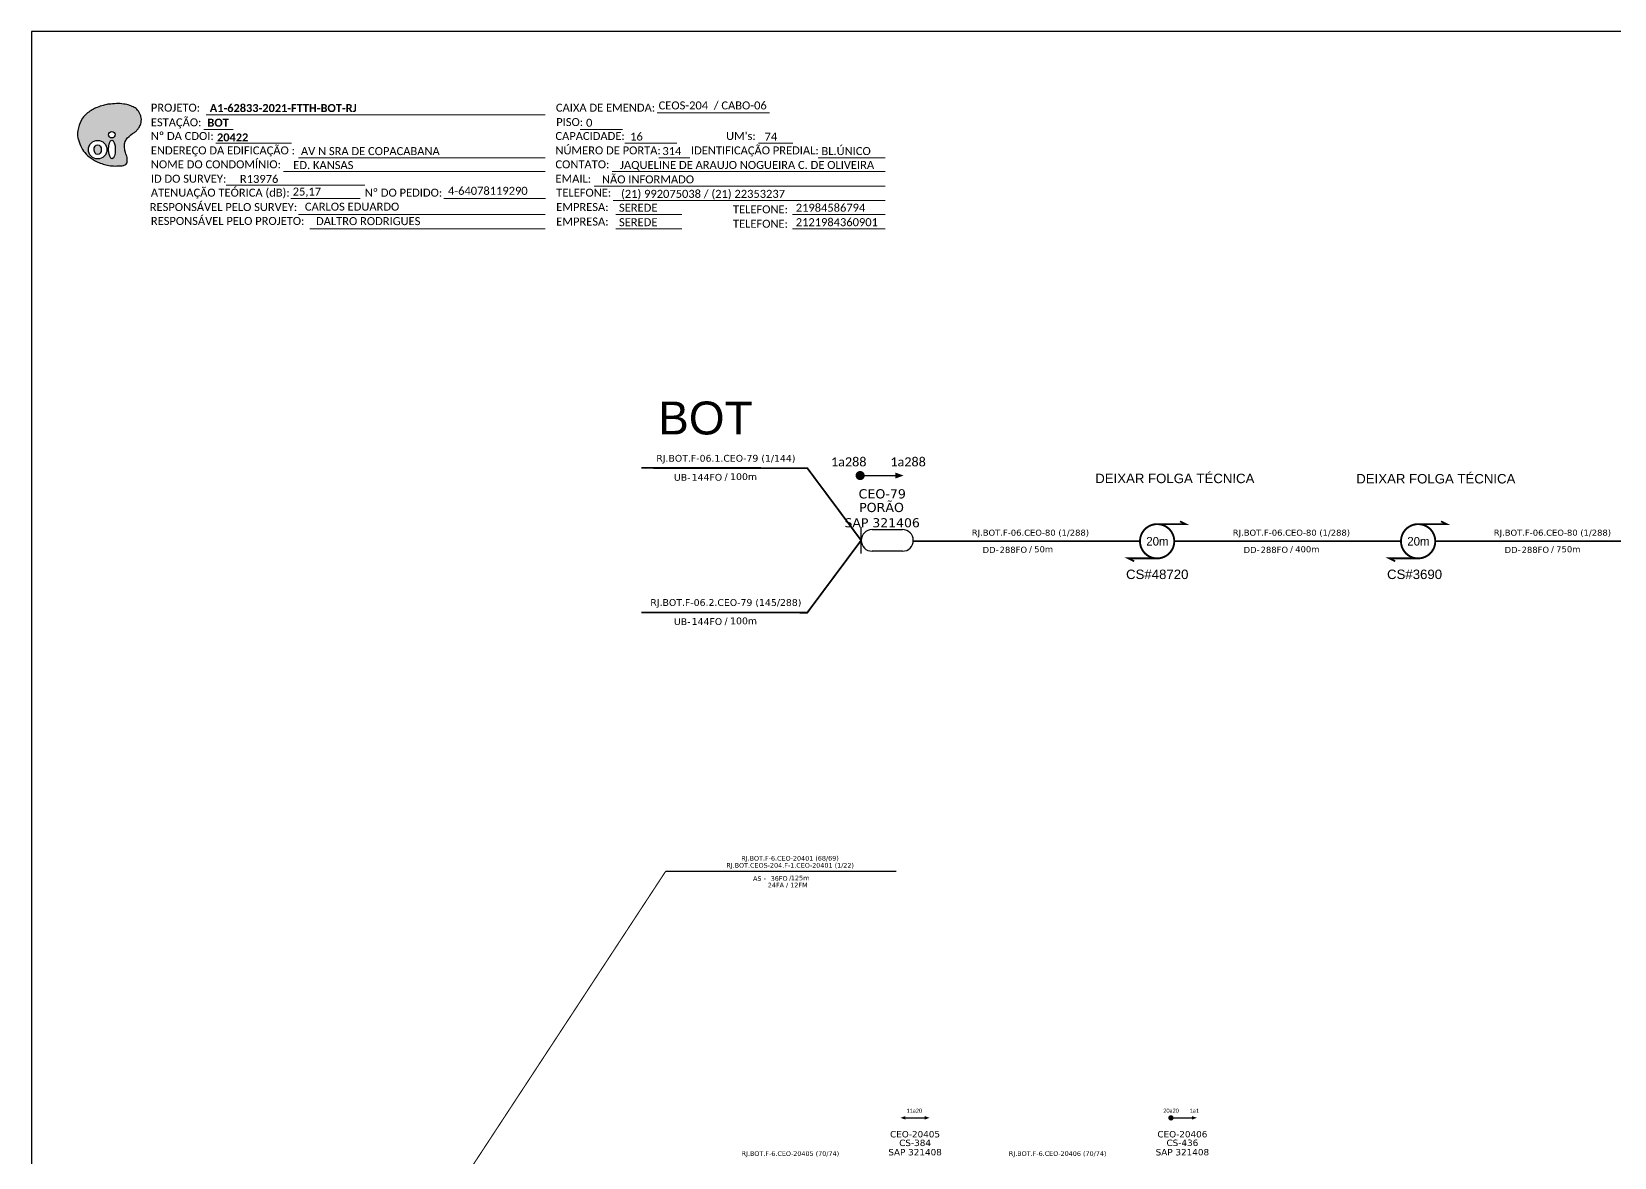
# Model space of a CAD drawing. Header units: metres. Extents: x -1286 to 419, y -500 to 94.
# Drawn here: x -1286.1 to -931.4, y -158.1 to 94.2 of the extents above; entities that cross this region are included whole.
import ezdxf
from ezdxf.enums import TextEntityAlignment as Align

# ---------------------------------------------------------------- set-up
doc = ezdxf.new("R2010")
doc.units = ezdxf.units.M
for name, color, linetype in [('20.4-CEO', 1, 'Continuous'), ('20.4-CEOS', 1, 'Continuous'), ('20.5-CABO AÉREO', 1, 'Continuous'), ('CAP a instalar', 1, 'Continuous'), ('SETA', 7, 'Continuous')]:
    doc.layers.add(name, color=color, linetype=linetype)
doc.layers.add('40.1-ETIQUETAS', color=1, linetype='Continuous', lineweight=20)
doc.styles.add('ARIAL', font='arial.ttf')
doc.styles.add('siredit', font='verdana.ttf')
doc.styles.add('WMF-Calibri0', font='calibri.ttf')
doc.styles.add('WMF-Calibri1', font='calibrib.ttf')
doc.linetypes.add('FENCELINE1', pattern='A,0.25,-0.1,[133,ltypeshp.shx,S=0.1,R=0,X=-0.1,Y=0],-0.1,1', length=1.45)

# ---------------------------------------------------------------- blocks, each defined once
blk = doc.blocks.new('OI')
h = blk.add_hatch(color=40)
edge = h.paths.add_edge_path()
edge.add_spline(control_points=[(4.35, -0.67), (3.92, -0.99), (3.26, -1.5), (2.81, -2.59), (2.9, -3.5), (3.06, -4.27), (3.31, -4.85), (3.37, -5.39), (3.4, -5.88), (3.2, -6.4), (2.54, -6.61), (1.65, -6.63), (0.55, -6.67), (-0.56, -6.42), (-1.61, -6.14), (-2.77, -5.61), (-3.92, -4.77), (-4.89, -3.7), (-5.34, -2.65), (-5.6, -1.94), (-5.85, -0.96), (-5.71, 0.47), (-5.1, 2.02), (-4.14, 3.02), (-3.3, 3.61), (-2.37, 4.16), (-1.36, 4.44), (-0.56, 4.7), (0.79, 4.85), (2.24, 4.97), (3.79, 4.57), (4.67, 4.21), (5.44, 3.65), (5.76, 2.99), (6.03, 2.21), (6.01, 1.46), (5.72, 0.64), (5.31, 0.08), (4.88, -0.38), (4.51, -0.55), (4.35, -0.67)], knot_values=[0, 0, 0, 0, 1.60434, 2.417191, 3.427595, 4.282808, 4.776746, 5.304182, 5.888771, 6.258406, 6.858137, 7.79129, 8.986195, 10.124242, 11.187857, 12.242908, 13.953784, 15.414161, 16.515391, 17.349188, 17.675853, 19.552021, 21.515531, 22.568638, 23.63245, 24.621084, 25.782718, 26.745347, 27.142653, 29.870543, 31.004649, 31.921532, 32.709589, 33.801391, 34.042471, 35.192333, 35.971461, 36.628871, 37.254359, 37.836911, 37.836911, 37.836911, 37.836911], degree=3, periodic=0)
h.paths.add_polyline_path([(1.13, -0.87, -1), (-0.04, -0.87, -1)], flags=16)
edge = h.paths.add_edge_path(flags=16)
edge.add_ellipse((0.56, -3.59), major_axis=(-0.02, 1.71), ratio=0.361305, start_angle=0, end_angle=360)
h.paths.add_polyline_path([(-0.36, -3.62, -1), (-3.8, -3.62, -1)], flags=16)
edge = h.paths.add_edge_path(flags=0)
edge.add_ellipse((-2.08, -3.62), major_axis=(0, 0.885), ratio=0.758294, start_angle=0, end_angle=360)
at = {"color": 40}
for centre, radius in [((-2.08, -3.62), 1.72), ((0.54, -0.87), 0.587)]:
    blk.add_circle(centre, radius, dxfattribs=at)
blk.add_ellipse((-2.08, -3.62), major_axis=(0, 0.885), ratio=0.758294, start_param=-3.141592653589792, end_param=3.141592653589792, dxfattribs=at)
blk.add_ellipse((0.56, -3.59), major_axis=(-0.02, 1.71), ratio=0.361305, dxfattribs=at)
at = {"color": 40, "start_tangent": (-0.800898, -0.598801), "end_tangent": (-0.800898, -0.598801)}
blk.add_spline([(4.35, -0.67), (3.2, -1.78), (2.9, -2.54), (2.92, -3.55), (3.12, -4.38), (3.28, -4.85), (3.37, -5.37), (3.35, -5.95), (3.2, -6.29), (2.66, -6.55), (1.73, -6.63), (0.54, -6.62), (-0.58, -6.41), (-1.6, -6.11), (-2.56, -5.67), (-3.95, -4.67), (-4.89, -3.56), (-5.37, -2.56), (-5.64, -1.78), (-5.72, -1.46), (-5.63, 0.42), (-4.84, 2.22), (-4.13, 2.99), (-3.27, 3.62), (-2.4, 4.09), (-1.3, 4.47), (-0.37, 4.72), (0.02, 4.77), (2.75, 4.8), (3.85, 4.53), (4.69, 4.16), (5.31, 3.68), (5.85, 2.73), (5.93, 2.5), (5.94, 1.35), (5.67, 0.62), (5.29, 0.08), (4.84, -0.36), (4.35, -0.67)], degree=3, dxfattribs=at)
blk = doc.blocks.new('ETIQUETA_RS5F')
at = {"layer": '40.1-ETIQUETAS', "color": 0, "style": 'siredit'}
blk.add_text('/', height=1.5, dxfattribs=at).set_placement((1.58, -1.95), align=Align.MIDDLE_RIGHT)
for tag, p in [('ETIQUETA_R_PRIMARIA', (1.21, 4.1)), ('ETIQUETA_R_SECUNDARIA', (1.21, 2.1)), ('F_ATIVAS/F_MORTAS', (1.14, -4.24))]:
    blk.add_attdef(tag, text='', height=1.5, dxfattribs=at).set_placement(p, align=Align.MIDDLE_CENTER)
for tag, p in [('TIPO_CABO', (-6.58, -2.12)), ('CAP_CABO', (0.4, -2.09))]:
    blk.add_attdef(tag, text='', height=1.5, dxfattribs=at).set_placement(p, align=Align.MIDDLE_RIGHT)
blk.add_attdef('METROS', text='', height=1.5, dxfattribs=at).set_placement((2.14, -1.95), align=Align.MIDDLE_LEFT)
for tag, p in [('FUSÃO_1', (0.85, -8.39)), ('FUSÃO_2', (0.85, -10.6)), ('FUSÃO_3', (0.85, -12.93)), ('FUSÃO_4', (0.85, -15.14)), ('FUSÃO_5', (0.85, -17.16))]:
    blk.add_attdef(tag, text='', height=1.5, dxfattribs=at).set_placement(p, align=Align.CENTER)

msp = doc.modelspace()

# ---------------------------------------------------------------- linework, layer by layer
msp.add_lwpolyline([(-1286.07, -499.81), (-445.07, -499.81), (-445.07, 94.19), (-1286.07, 94.19)], close=True)
at = {"color": 7, "lineweight": 0}
for points in [[(-1246.96, 75.52), (-1170.98, 75.52)], [(-1145.89, 76.01), (-1120.75, 76.01)], [(-1247.47, 72.24), (-1240.92, 72.24)], [(-1163.19, 72.28), (-1153.71, 72.28)], [(-1244.81, 69.17), (-1227.84, 69.17)], [(-1153.14, 69.17), (-1141.52, 69.17)], [(-1123.2, 69.17), (-1115.53, 69.17)], [(-1226.24, 65.93), (-1170.98, 65.93)], [(-1145.56, 65.93), (-1138.61, 65.93)], [(-1109.86, 65.93), (-1094.82, 65.93)], [(-1229.65, 62.82), (-1170.98, 62.82)], [(-1156.02, 62.82), (-1094.8, 62.82)], [(-1242.49, 59.75), (-1211.44, 59.75)], [(-1227.96, 56.79), (-1212.45, 56.79)], [(-1193.73, 56.79), (-1170.96, 56.79)], [(-1160.06, 59.58), (-1094.8, 59.58)], [(-1226.24, 53.23), (-1170.98, 53.23)], [(-1155.78, 56.34), (-1094.8, 56.34)], [(-1155.17, 53.23), (-1140.37, 53.23)], [(-1115.57, 53.23), (-1094.8, 53.23)], [(-1223.75, 49.99), (-1170.98, 49.99)], [(-1155.17, 49.99), (-1140.37, 49.99)], [(-1115.57, 49.99), (-1094.8, 49.99)]]:
    msp.add_lwpolyline(points, dxfattribs=at)
at = {"color": 7}
for points, const_width in [([(-1100.94, -5.31, 1), (-1099.92, -5.3, 1)], 1.02), ([(-1033.89, -16.19, 1.000012), (-1033.89, -23.87, 0.999978)], 0.427), ([(-975.41, -16.19, 1.000012), (-975.41, -23.87, 0.999978)], 0.427)]:
    msp.add_lwpolyline(points, format="xyb", close=True, dxfattribs=dict(at, const_width=const_width))
at = {"color": 7, "const_width": 0.4}
for points in [[(-1033.89, -16.19), (-1027.49, -16.19), (-1028.77, -15.55)], [(-975.41, -16.19), (-969.01, -16.19), (-970.29, -15.55)], [(-1033.89, -23.87), (-1040.29, -23.87), (-1039.01, -24.51)], [(-975.41, -23.87), (-981.81, -23.87), (-980.53, -24.51)]]:
    msp.add_lwpolyline(points, dxfattribs=at)
at = {"const_width": 0.597}
msp.add_lwpolyline([(-1031.09, -149.27, 1), (-1030.5, -149.27, 1)], format="xyb", close=True, dxfattribs=at)
at = {"layer": '20.4-CEO', "color": 7}
for p, q in [((-1097.77, -17.4), (-1090.95, -17.4)), ((-1090.95, -22.27), (-1097.77, -22.27))]:
    msp.add_line(p, q, dxfattribs=at)
at = {"layer": '20.4-CEO', "color": 7, "const_width": 0.406}
for points in [[(-1149.48, -3.59), (-1112.27, -3.64), (-1100.21, -19.83)], [(-1149.48, -36), (-1112.27, -36.02), (-1100.21, -19.83)]]:
    msp.add_lwpolyline(points, dxfattribs=at)
at = {"layer": '20.4-CEO', "color": 7}
msp.add_lwpolyline([(-1100.21, -22.77), (-1100.21, -16.9)], dxfattribs=at)
for centre, start, end in [((-1097.77, -19.83), 90, 270), ((-1090.95, -19.83), 270, 90)]:
    msp.add_arc(centre, 2.43, start, end, dxfattribs=at)
at = {"layer": '20.5-CABO AÉREO', "color": 7, "ltscale": 8, "const_width": 0.406}
for points in [[(-1088.53, -20.03), (-1037.73, -20.03)], [(-1030.05, -20.03), (-979.25, -20.03)], [(-971.57, -20.03), (-920.77, -20.03)]]:
    msp.add_lwpolyline(points, dxfattribs=at)
at = {"layer": 'CAP a instalar', "color": 7, "linetype": 'FENCELINE1', "ltscale": 6, "const_width": 0.239}
for points in [[(-1144.01, -94.01), (-1218.62, -207.78)], [(-1144.01, -94.01), (-1092.29, -94.01)]]:
    msp.add_lwpolyline(points, dxfattribs=at)
at = {"layer": 'SETA', "color": 7}
msp.add_lwpolyline([(-1100.43, -5.31), (-1091.59, -5.31)], dxfattribs=at)
at = {"layer": 'SETA'}
for points in [[(-1090.69, -149.27), (-1085.56, -149.27)], [(-1030.8, -149.27), (-1025.67, -149.27)]]:
    msp.add_lwpolyline(points, dxfattribs=at)
at = {"layer": 'SETA', "color": 7}
msp.add_solid([(-1092.57, -4.63), (-1090.7, -5.3), (-1092.56, -5.98)], dxfattribs=at)
at = {"layer": 'SETA'}
for points in [[(-1090.28, -148.87), (-1091.37, -149.27), (-1090.28, -149.66)], [(-1085.97, -148.87), (-1084.88, -149.27), (-1085.97, -149.66)], [(-1026.08, -148.87), (-1024.98, -149.26), (-1026.08, -149.66)]]:
    msp.add_solid(points, dxfattribs=at)

# ---------------------------------------------------------------- block references
at = {"color": 7, "xscale": 1.213923925163967, "yscale": 1.213923925163967, "zscale": 1.213923925163967, "rotation": 0.1532896023949059}
msp.add_blockref('OI', (-1268.76, 72.14), dxfattribs=at)
at = {"layer": '40.1-ETIQUETAS', "color": 7}
ref = msp.add_blockref('ETIQUETA_RS5F', (-1131.72, -3.56), dxfattribs=dict(at, xscale=1.016, yscale=1.016, zscale=1.016))
ref.add_attrib('ETIQUETA_R_SECUNDARIA', 'RJ.BOT.F-06.1.CEO-79 (1/144)', dxfattribs={"color": 0, "height": 1.524, "style": 'siredit'}).set_placement((-1130.52, -1.43), align=Align.MIDDLE_CENTER)
ref.add_attrib('TIPO_CABO', 'UB-', dxfattribs={"color": 0, "height": 1.524, "style": 'siredit'}).set_placement((-1138.44, -5.71), align=Align.MIDDLE_RIGHT)
ref.add_attrib('CAP_CABO', '144FO', dxfattribs={"color": 0, "height": 1.524, "style": 'siredit'}).set_placement((-1131.35, -5.69), align=Align.MIDDLE_RIGHT)
ref.add_attrib('METROS', '100m', dxfattribs={"color": 0, "height": 1.524, "style": 'siredit'}).set_placement((-1129.57, -5.55), align=Align.MIDDLE_LEFT)
ref = msp.add_blockref('ETIQUETA_RS5F', (-1063.39, -20.03), dxfattribs=dict(at, xscale=0.9144000000000057, yscale=0.9144000000000057, zscale=0.9144000000000057))
ref.add_attrib('ETIQUETA_R_SECUNDARIA', 'RJ.BOT.F-06.CEO-80 (1/288)', dxfattribs={"color": 0, "height": 1.3716, "style": 'siredit'}).set_placement((-1062.28, -18.11), align=Align.MIDDLE_CENTER)
ref.add_attrib('TIPO_CABO', 'DD-', dxfattribs={"color": 0, "height": 1.372, "style": 'siredit'}).set_placement((-1069.41, -21.97), align=Align.MIDDLE_RIGHT)
ref.add_attrib('CAP_CABO', '288FO', dxfattribs={"color": 0, "height": 1.372, "style": 'siredit'}).set_placement((-1063.03, -21.95), align=Align.MIDDLE_RIGHT)
ref.add_attrib('METROS', '50m', dxfattribs={"color": 0, "height": 1.372, "style": 'siredit'}).set_placement((-1061.43, -21.82), align=Align.MIDDLE_LEFT)
ref = msp.add_blockref('ETIQUETA_RS5F', (-1004.91, -20.03), dxfattribs=dict(at, xscale=0.9144000000000057, yscale=0.9144000000000057, zscale=0.9144000000000057))
ref.add_attrib('ETIQUETA_R_SECUNDARIA', 'RJ.BOT.F-06.CEO-80 (1/288)', dxfattribs={"color": 0, "height": 1.3716, "style": 'siredit'}).set_placement((-1003.8, -18.11), align=Align.MIDDLE_CENTER)
ref.add_attrib('TIPO_CABO', 'DD-', dxfattribs={"color": 0, "height": 1.372, "style": 'siredit'}).set_placement((-1010.93, -21.97), align=Align.MIDDLE_RIGHT)
ref.add_attrib('CAP_CABO', '288FO', dxfattribs={"color": 0, "height": 1.372, "style": 'siredit'}).set_placement((-1004.55, -21.95), align=Align.MIDDLE_RIGHT)
ref.add_attrib('METROS', '400m', dxfattribs={"color": 0, "height": 1.372, "style": 'siredit'}).set_placement((-1002.95, -21.82), align=Align.MIDDLE_LEFT)
ref = msp.add_blockref('ETIQUETA_RS5F', (-946.43, -20.03), dxfattribs=dict(at, xscale=0.9144000000000057, yscale=0.9144000000000057, zscale=0.9144000000000057))
ref.add_attrib('ETIQUETA_R_SECUNDARIA', 'RJ.BOT.F-06.CEO-80 (1/288)', dxfattribs={"color": 0, "height": 1.3716, "style": 'siredit'}).set_placement((-945.32, -18.11), align=Align.MIDDLE_CENTER)
ref.add_attrib('TIPO_CABO', 'DD-', dxfattribs={"color": 0, "height": 1.372, "style": 'siredit'}).set_placement((-952.45, -21.97), align=Align.MIDDLE_RIGHT)
ref.add_attrib('CAP_CABO', '288FO', dxfattribs={"color": 0, "height": 1.372, "style": 'siredit'}).set_placement((-946.07, -21.95), align=Align.MIDDLE_RIGHT)
ref.add_attrib('METROS', '750m', dxfattribs={"color": 0, "height": 1.372, "style": 'siredit'}).set_placement((-944.47, -21.82), align=Align.MIDDLE_LEFT)
ref = msp.add_blockref('ETIQUETA_RS5F', (-1131.72, -35.9), dxfattribs=dict(at, xscale=1.016, yscale=1.016, zscale=1.016))
ref.add_attrib('ETIQUETA_R_SECUNDARIA', 'RJ.BOT.F-06.2.CEO-79 (145/288)', dxfattribs={"color": 0, "height": 1.524, "style": 'siredit'}).set_placement((-1130.52, -33.76), align=Align.MIDDLE_CENTER)
ref.add_attrib('TIPO_CABO', 'UB-', dxfattribs={"color": 0, "height": 1.524, "style": 'siredit'}).set_placement((-1138.44, -38.05), align=Align.MIDDLE_RIGHT)
ref.add_attrib('CAP_CABO', '144FO', dxfattribs={"color": 0, "height": 1.524, "style": 'siredit'}).set_placement((-1131.35, -38.02), align=Align.MIDDLE_RIGHT)
ref.add_attrib('METROS', '100m', dxfattribs={"color": 0, "height": 1.524, "style": 'siredit'}).set_placement((-1129.57, -37.88), align=Align.MIDDLE_LEFT)

# ---------------------------------------------------------------- texts
at = {"color": 7, "lineweight": 0, "style": 'WMF-Calibri0'}
for s, height, p in [('PROJETO:', 1.793, (-1259.36, 76.26)), ('CAIXA DE EMENDA:', 1.7927, (-1168.6, 76.26)), ('ESTAÇÃO:', 1.793, (-1259.36, 72.98)), ('PISO:', 1.793, (-1168.53, 73.03)), ('Nº DA CDOI:', 1.7927, (-1259.36, 69.91)), ('CAPACIDADE:', 1.7927, (-1168.71, 69.91)), ("UM's:", 1.793, (-1130.47, 69.91)), ('ENDEREÇO DA EDIFICAÇÃO :', 1.7927, (-1259.36, 66.68)), ('NÚMERO DE PORTA:', 1.7927, (-1168.71, 66.68)), ('IDENTIFICAÇÃO PREDIAL:', 1.7927, (-1138.34, 66.68)), ('NOME DO CONDOMÍNIO:', 1.7927, (-1259.36, 63.56)), ('CONTATO:', 1.793, (-1168.71, 63.56)), ('ID DO SURVEY:', 1.7927, (-1259.36, 60.33)), ('EMAIL:', 1.793, (-1168.71, 60.33)), ('ATENUAÇÃO TEÓRICA (dB):', 1.7927, (-1259.36, 57.21)), ('Nº DO PEDIDO:', 1.7927, (-1211.44, 57.21)), ('TELEFONE:', 1.793, (-1168.53, 57.21)), ('RESPONSÁVEL PELO SURVEY:', 1.7927, (-1259.6, 53.98)), ('RESPONSÁVEL PELO PROJETO:', 1.7927, (-1259.36, 50.87)), ('EMPRESA:', 1.793, (-1168.53, 53.98)), ('TELEFONE:', 1.793, (-1128.93, 53.47)), ('EMPRESA:', 1.793, (-1168.53, 50.74)), ('TELEFONE:', 1.793, (-1128.93, 50.24))]:
    msp.add_text(s, height=height, dxfattribs=at).set_placement(p)
at = {"color": 7}
for s, height, style, p in [('A1-62833-2021-FTTH-BOT-RJ', 1.7927, 'WMF-Calibri1', (-1246.16, 76.17)), ('CEOS-204  / CABO-06', 1.7927, 'WMF-Calibri0', (-1145.59, 76.76)), ('BOT', 1.793, 'WMF-Calibri1', (-1246.68, 72.89)), ('0', 1.79, 'WMF-Calibri0', (-1161.84, 72.88)), ('16', 1.793, 'WMF-Calibri0', (-1151.96, 69.79)), ('74', 1.793, 'WMF-Calibri0', (-1121.85, 69.77)), ('AV N SRA DE COPACABANA', 1.7927, 'WMF-Calibri0', (-1225.73, 66.52)), ('314', 1.793, 'WMF-Calibri0', (-1144.74, 66.53)), ('BL.ÚNICO', 1.793, 'WMF-Calibri0', (-1109.1, 66.53)), ('ED. KANSAS', 1.793, 'WMF-Calibri0', (-1227.45, 63.39)), ('JAQUELINE DE ARAUJO NOGUEIRA C. DE OLIVEIRA', 1.7927, 'WMF-Calibri0', (-1154.25, 63.42)), ('R13976', 1.793, 'WMF-Calibri0', (-1239.4, 60.28)), ('NÃO INFORMADO', 1.7927, 'WMF-Calibri0', (-1158.28, 60.18)), ('25,17', 1.793, 'WMF-Calibri0', (-1227.58, 57.45)), ('4-64078119290', 1.7927, 'WMF-Calibri0', (-1192.78, 57.62)), ('(21) 992075038 / (21) 22353237', 1.7927, 'WMF-Calibri0', (-1154, 56.94)), ('CARLOS EDUARDO', 1.7927, 'WMF-Calibri0', (-1224.84, 54.07)), ('SEREDE', 1.793, 'WMF-Calibri0', (-1154.47, 53.83)), ('21984586794', 1.7927, 'WMF-Calibri0', (-1114.86, 53.83)), ('DALTRO RODRIGUES', 1.7927, 'WMF-Calibri0', (-1222.35, 50.83)), ('SEREDE', 1.793, 'WMF-Calibri0', (-1154.47, 50.59)), ('2121984360901', 1.7927, 'WMF-Calibri0', (-1114.86, 50.59)), ('BOT', 7.374, 'ARIAL', (-1145.69, 3.91))]:
    msp.add_text(s, height=height, dxfattribs=dict(at, style=style)).set_placement(p)
at = {"color": 7, "style": 'WMF-Calibri1'}
msp.add_text('20422', height=1.793, dxfattribs=at).set_placement((-1241.03, 69.6), align=Align.CENTER)
at = {"color": 7, "style": 'ARIAL'}
for s, height, p in [('DEIXAR FOLGA TÉCNICA', 2.1168, (-1047.75, -7)), ('DEIXAR FOLGA TÉCNICA', 2.1168, (-989.27, -7.07)), ('CS#48720', 2.117, (-1040.85, -28.5)), ('CS#3690', 2.117, (-982.37, -28.5))]:
    msp.add_text(s, height=height, rotation=359.9867, dxfattribs=at).set_placement(p)
at = {"color": 7}
for p in [(-1036.32, -20.99), (-977.84, -20.99)]:
    msp.add_text('20m', height=1.92, dxfattribs=at).set_placement(p)
at = {"color": 7, "char_height": 2.032, "width": 150.006, "attachment_point": 5, "rotation": 359.9166}
for insert in [(-1102.99, -2.24), (-1089.69, -2.24)]:
    msp.add_mtext('{\\fCalibri|b0|i0|c0|p34;\\C256;1a288}', dxfattribs=dict(at, insert=insert))
at = {"char_height": 0.8953, "width": 15.1354, "attachment_point": 5}
for s, insert in [('\\C7;\\fCalibri|b0|i0|c0|p34;11a20', (-1088.3, -147.66)), ('\\C7;\\fCalibri|b0|i0|c0|p34;20a20', (-1030.77, -147.66)), ('\\C7;\\fCalibri|b0|i0|c0|p34;1a1', (-1025.56, -147.66))]:
    msp.add_mtext(s, dxfattribs=dict(at, insert=insert))
at = {"layer": '20.4-CEO', "color": 7, "style": 'siredit'}
for s, height, p in [('CEO-79', 2.06, (-1095.48, -9.4)), ('PORÃO', 2.06, (-1095.65, -12.45)), ('          SAP 321406', 2.032, (-1099.93, -15.88))]:
    msp.add_text(s, height=height, dxfattribs=at).set_placement(p, align=Align.MIDDLE_CENTER)
at = {"layer": '20.4-CEOS', "color": 7, "style": 'siredit'}
for s, p in [('CEO-20405', (-1088.13, -152.21)), ('CS-384', (-1088.12, -154.15)), ('SAP 321408', (-1088.12, -156.24))]:
    msp.add_text(s, height=1.442, rotation=0.0129, dxfattribs=at).set_placement(p, align=Align.TOP_CENTER)
at = {"layer": '20.4-CEOS', "color": 5, "style": 'siredit'}
for s, p in [('CEO-20406', (-1028.23, -152.21)), ('CS-436', (-1028.23, -154.14)), ('SAP 321408', (-1028.23, -156.24))]:
    msp.add_text(s, height=1.442, rotation=0.0129, dxfattribs=at).set_placement(p, align=Align.TOP_CENTER)
at = {"layer": '40.1-ETIQUETAS', "color": 7, "style": 'siredit'}
for s, p in [('RJ.BOT.CEOS-204.F-1.CEO-20401 (1/22)', (-1116.12, -92.67)), ('RJ.BOT.F-6.CEO-20401 (68/69)', (-1116.15, -91.09)), ('24FA / 12FM', (-1116.67, -97.1)), ('RJ.BOT.F-6.CEO-20405 (70/74)', (-1116.07, -157.28)), ('RJ.BOT.F-6.CEO-20406 (70/74)', (-1056.18, -157.28))]:
    msp.add_text(s, height=1.0458, dxfattribs=at).set_placement(p, align=Align.MIDDLE_CENTER)
for s, height, p in [('AS -', 1.046, (-1121.56, -95.62)), ('36FO', 1.046, (-1116.69, -95.6)), ('/', 1.05, (-1115.85, -95.5))]:
    msp.add_text(s, height=height, dxfattribs=at).set_placement(p, align=Align.MIDDLE_RIGHT)
msp.add_text('125m', height=1.046, dxfattribs=at).set_placement((-1115.95, -95.5), align=Align.MIDDLE_LEFT)

doc.saveas('drawing.dxf')
